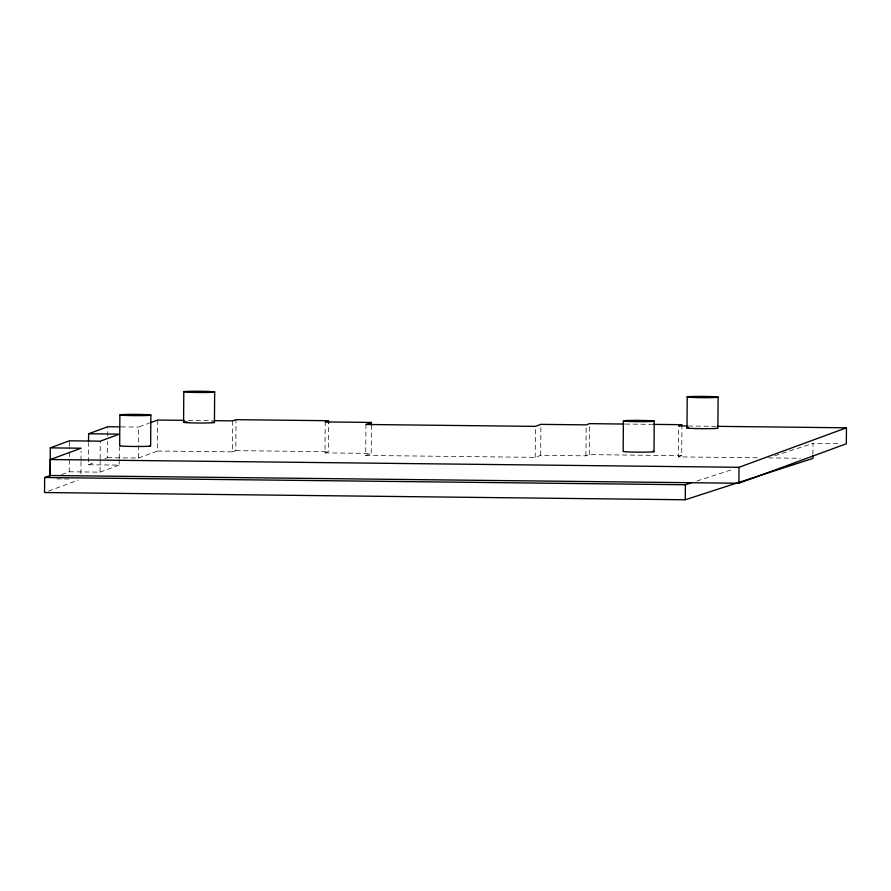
<?xml version="1.0" encoding="UTF-8"?>
<svg xmlns="http://www.w3.org/2000/svg" width="891" height="891" viewBox="0 0 891 891"><rect width="100%" height="100%" fill="white"/><g stroke="black" fill="none" stroke-linecap="round" stroke-linejoin="round"><path stroke-width="0.67" stroke-dasharray="4.46 3.34" d="M61.568 474.602L69.231 471.785L69.398 447.549M69.409 446.202L69.442 440.811M80.936 473.789L81.014 461.672M81.025 460.324L81.092 450.902M119.238 459.711L119.205 465.091L88.387 464.746L88.532 443.206M69.231 471.785L100.048 472.141L100.137 460.012M100.148 458.665L100.271 441.168M104.982 458.642L107.544 457.707L107.655 441.546M107.688 436.156L107.755 426.733M119.249 458.364L119.327 447.583M107.544 457.707L138.361 458.052L138.573 427.079L148.797 423.325M138.361 458.052L157.518 451.013L157.729 420.04M157.518 451.013L232.518 451.86L232.729 420.886M232.518 451.86L235.814 450.646L236.037 419.672M371.413 425.141L371.213 453.419L324.981 452.895L325.204 421.922M324.981 452.895L328.289 451.681L328.489 423.403M681.927 424.695L681.715 455.669L589.252 454.622L585.944 455.836L540.703 455.334L535.201 457.35L365.711 455.446L365.934 424.472M535.201 457.35L535.413 426.377M540.703 455.334L540.915 424.361M585.944 455.836L586.167 424.862M589.252 454.622L589.463 423.648M757.439 457.774L678.407 456.883L678.619 427.257M812.915 454.31L812.993 443.384L839.389 443.685M88.387 464.746L94.769 462.396M48.448 491.108L78.297 480.126M100.048 472.141L119.205 465.091M365.711 455.446L371.213 453.419M678.407 456.883L681.715 455.669M696.896 481.006L733.839 469.045M774.736 455.791L812.993 443.384M625.348 424.06L651.566 424.35M188.291 420.385L213.294 420.663M688.342 426.021L716.074 426.332M121.154 426.878L138.573 427.079M235.814 450.646L328.289 451.681M768.521 457.896L800.408 458.264M56.768 478.901L68.83 479.046"/><path stroke-width="1.34" d="M717.467 426.344L846.45 427.803L846.339 443.763L738.895 483.256L50.186 475.493L44.65 477.52L44.55 492.534L685.268 499.762L812.893 458.397L812.904 455.669M50.085 476.139L50.286 447.861L69.442 440.811L100.271 441.168L119.416 434.117L88.599 433.772L88.543 441.858M50.186 475.493L50.297 459.533L81.114 448.206L50.286 447.861M119.672 445.767L119.884 414.916M150.646 445.934L150.869 415.095M183.579 422.334L183.791 391.817M214.453 422.434L214.664 391.929M328.489 423.403L328.501 420.708L236.037 419.672L232.729 420.886L214.675 420.686M371.413 425.141L371.436 422.445L325.204 421.922L328.501 420.708M623.388 420.842L623.165 451.358A15.503 0.624 0.4 0 0 641.075 452.16A15.503 0.624 0.4 0 0 652.724 451.369M654.016 451.692L654.228 421.187A15.503 0.624 0.4 0 0 632.443 420.407A15.503 0.624 0.4 0 0 629.748 421.454A15.503 0.624 0.4 0 0 654.228 421.187M685.268 499.762L685.379 484.749L691.616 482.722M686.994 428.003L687.217 396.985M718.101 397.096L717.89 428.114A15.503 0.624 0.4 0 1 699.713 428.649A15.503 0.624 0.4 0 1 688.409 427.691M738.895 483.256L739.007 467.296L846.45 427.803M88.599 433.772L107.755 426.733L119.817 426.867M150.067 422.857L157.729 420.04L184.125 420.34M371.436 422.445L365.934 424.472L535.413 426.377L540.915 424.361L586.167 424.862L589.463 423.648L623.967 424.038M652.947 424.372L681.927 424.695L678.63 425.909L686.95 425.998M50.297 459.533L739.007 467.296M44.65 477.52L685.379 484.749M211.679 422.111A15.503 0.624 0.4 0 1 209.006 422.924A15.503 0.624 0.4 0 1 188.079 422.746A15.503 0.624 0.4 0 1 187.11 421.9M149.989 445.778A15.503 0.624 0.4 0 1 135.688 446.48A15.503 0.624 0.4 0 1 120.062 445.6M692.663 397.453A15.503 0.624 0.4 0 0 717.912 397.263A15.503 0.624 0.4 0 0 697.397 396.417A15.503 0.624 0.4 0 0 692.663 397.453M189.293 392.285A15.503 0.624 0.4 0 0 214.497 392.085A15.503 0.624 0.4 0 0 193.882 391.249A15.503 0.624 0.4 0 0 189.293 392.285M124.796 415.384A15.503 0.624 0.4 0 0 150.479 415.251A15.503 0.624 0.4 0 0 130.854 414.382A15.503 0.624 0.4 0 0 124.796 415.384"/></g></svg>
